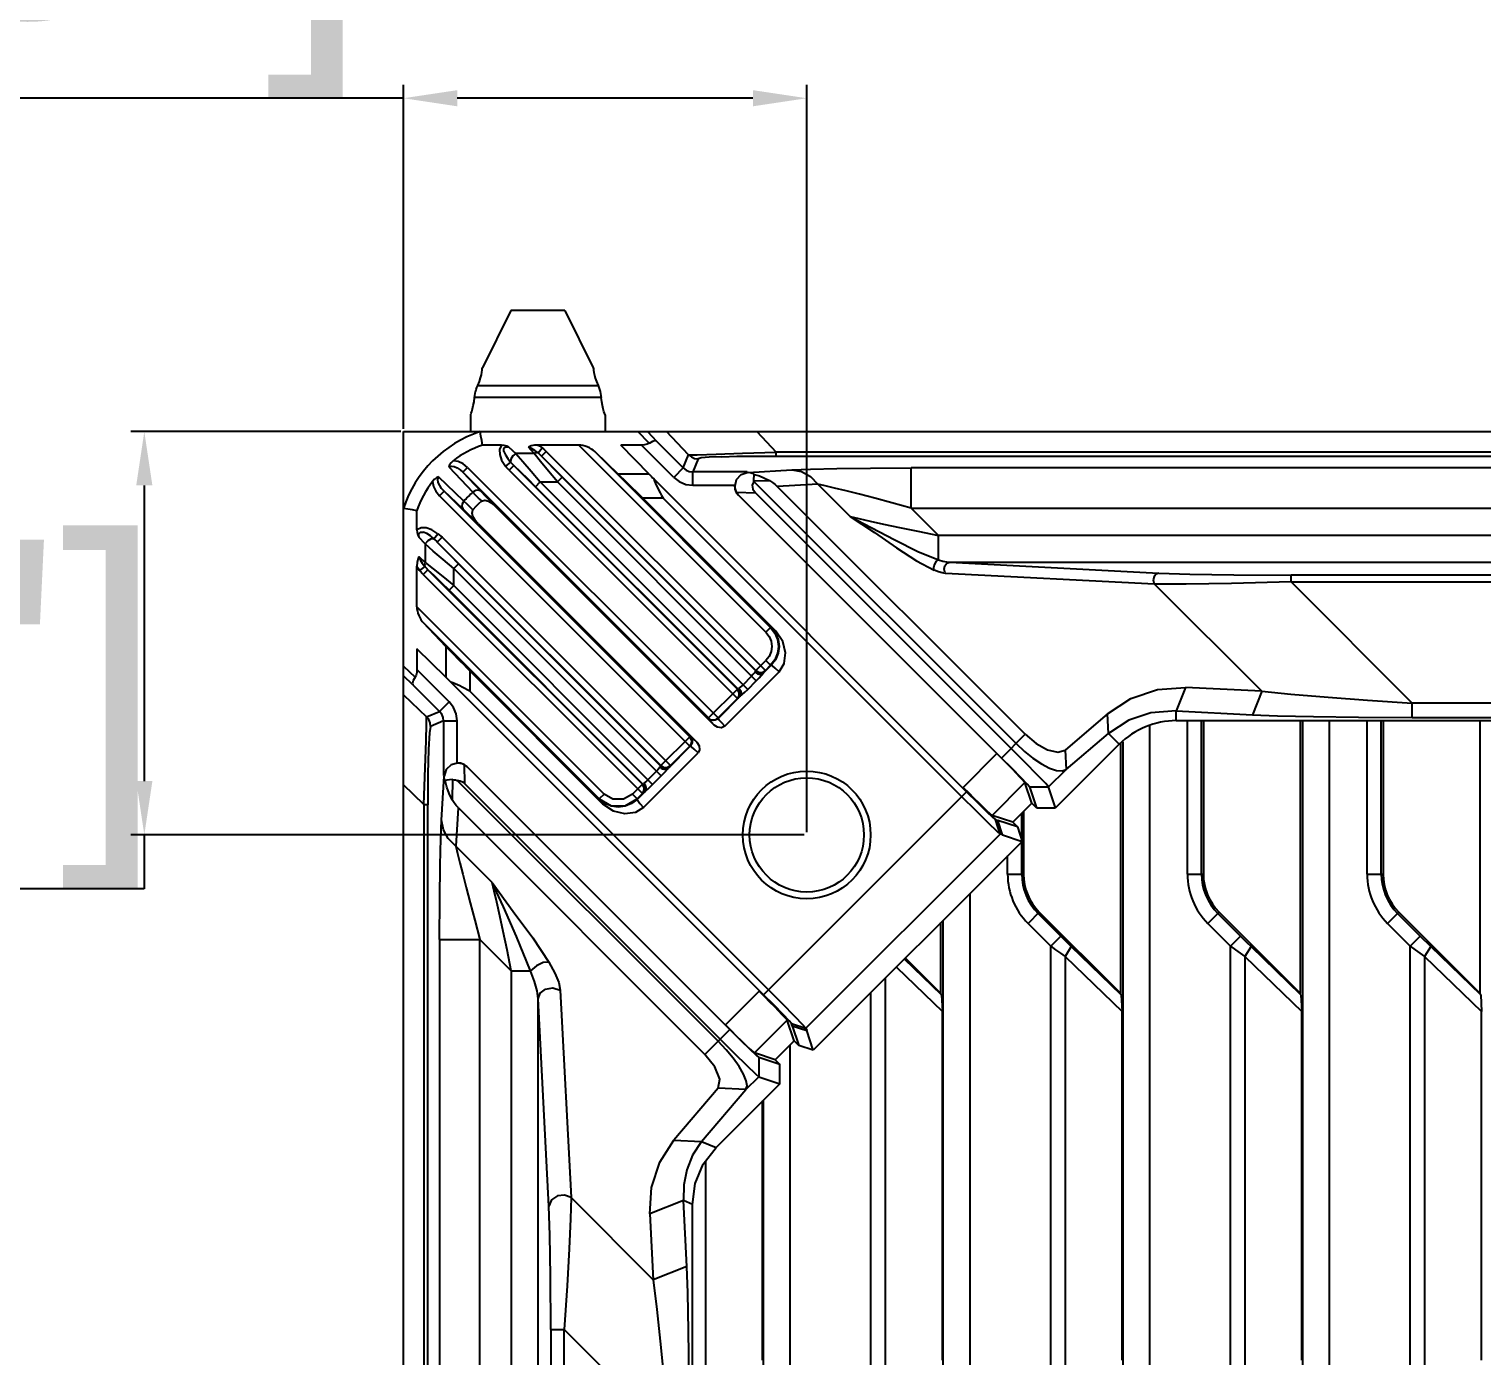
# Model space of a CAD drawing. Header units: millimetres. Extents: x -3132 to 28633, y 682 to 5849.
# Drawn here: x -1019 to -911, y 2418.3 to 2517 of the extents above; entities that cross this region are included whole.
import ezdxf

# ---------------------------------------------------------------- set-up
doc = ezdxf.new("R2010")
doc.units = ezdxf.units.MM
doc.styles.get("Standard").update_dxf_attribs({"font": 'arial.ttf'})
doc.dimstyles.new('ISO-20', dxfattribs={"dimtxt": 20, "dimasz": 4, "dimexe": 1, "dimexo": 0.2, "dimgap": 0, "dimtad": 1, "dimtoh": 1, "dimdec": 1, "dimzin": 9, "dimdsep": 46, "dimtxsty": 'Standard', "dimblk": '_FILLED', "dimcen": 0.2, "dimclrd": 256, "dimclre": 256, "dimclrt": 256, "dimadec": 1, "dimazin": 2, "dimtfac": 1, "dimtdec": 1, "dimtofl": 0, "dimtmove": 0, "dimatfit": 3, "dimldrblk": '_FILLED', "dimfxl": 1, "dimtolj": 1, "dimtzin": 0, "dimarcsym": 0})

# ---------------------------------------------------------------- blocks, each defined once
blk = doc.blocks.new('_FILLED')
at = {"color": 0, "linetype": 'ByBlock'}
blk.add_solid([(0, 0), (-1, 0.15), (-1, -0.15)], dxfattribs=at)
blk = doc.blocks.new('*D33')
at = {"lineweight": -2, "transparency": 16777216}
for p, q in [((-1241.2, 2487.16), (-1241.2, 2626.34)), ((-1142.6, 2246.79), (-1142.6, 2626.34)), ((-1237.2, 2625.34), (-1146.6, 2625.34)), ((-1142.6, 2625.34), (-987.85, 2625.34))]:
    blk.add_line(p, q, dxfattribs=at)
at = {"layer": 'Defpoints', "color": 0, "transparency": 16777216}
for p in [(-1142.6, 2625.34), (-1241.2, 2486.96), (-1142.6, 2246.59)]:
    blk.add_point(p, dxfattribs=at)
at = {"lineweight": -2, "transparency": 16777216, "xscale": 4, "yscale": 4, "zscale": 4, "rotation": 180}
blk.add_blockref('_FILLED', (-1241.2, 2625.34), dxfattribs=at)
at = {"lineweight": -2, "transparency": 16777216, "xscale": 4, "yscale": 4, "zscale": 4}
blk.add_blockref('_FILLED', (-1142.6, 2625.34), dxfattribs=at)
at = {"transparency": 16777216, "insert": (-1061.23, 2638.28), "char_height": 20, "attachment_point": 5}
blk.add_mtext('\\A1;98.6 [3 7/8"]', dxfattribs=at)
blk = doc.blocks.new('*D47')
at = {"lineweight": -2, "transparency": 16777216}
for p, q in [((-991.17, 2487.26), (-991.17, 2512.86)), ((-961.17, 2457.26), (-961.17, 2512.86)), ((-991.17, 2511.86), (-1118.61, 2511.86)), ((-965.17, 2511.86), (-987.17, 2511.86))]:
    blk.add_line(p, q, dxfattribs=at)
at = {"layer": 'Defpoints', "color": 0, "transparency": 16777216}
for p in [(-991.17, 2511.86), (-991.17, 2487.06), (-961.17, 2457.06)]:
    blk.add_point(p, dxfattribs=at)
at = {"lineweight": -2, "transparency": 16777216, "xscale": 4, "yscale": 4, "zscale": 4, "rotation": 180}
blk.add_blockref('_FILLED', (-991.17, 2511.86), dxfattribs=at)
at = {"lineweight": -2, "transparency": 16777216, "xscale": 4, "yscale": 4, "zscale": 4}
blk.add_blockref('_FILLED', (-961.17, 2511.86), dxfattribs=at)
at = {"transparency": 16777216, "insert": (-1056.89, 2524.81), "char_height": 20, "attachment_point": 5}
blk.add_mtext('\\A1;30 [1 1/8"]', dxfattribs=at)
blk = doc.blocks.new('*D26')
at = {"lineweight": -2, "transparency": 16777216}
for p, q in [((-991.37, 2487.06), (-1011.44, 2487.06)), ((-1010.44, 2483.06), (-1010.44, 2461.06)), ((-961.37, 2457.06), (-1011.44, 2457.06)), ((-1010.44, 2457.06), (-1010.44, 2453.06)), ((-1010.44, 2453.06), (-1133.87, 2453.06))]:
    blk.add_line(p, q, dxfattribs=at)
at = {"layer": 'Defpoints', "color": 0, "transparency": 16777216}
for p in [(-991.17, 2487.06), (-1010.44, 2457.06), (-961.17, 2457.06)]:
    blk.add_point(p, dxfattribs=at)
at = {"lineweight": -2, "transparency": 16777216, "xscale": 4, "yscale": 4, "zscale": 4}
for p, rotation in [((-1010.44, 2487.06), 90), ((-1010.44, 2457.06), 270)]:
    blk.add_blockref('_FILLED', p, dxfattribs=dict(at, rotation=rotation))
at = {"transparency": 16777216, "insert": (-1072.16, 2466), "char_height": 20, "attachment_point": 5}
blk.add_mtext('\\A1;30 [1 1/8"]', dxfattribs=at)

msp = doc.modelspace()

# ---------------------------------------------------------------- linework, layer by layer
at = {"linetype": 'Continuous'}
for p, q in [((-983.17, 2496.058), (-985.295, 2491.808)), ((-979.171, 2496.058), (-983.17, 2496.058)), ((-979.17, 2496.058), (-977.045, 2491.808)), ((-985.797, 2490.04), (-985.793, 2490.058)), ((-985.647, 2490.48), (-976.692, 2490.48)), ((-976.546, 2490.056), (-976.541, 2490.04)), ((-976.462, 2489.586), (-985.877, 2489.586)), ((-986.17, 2488.308), (-986.17, 2487.058)), ((-976.17, 2488.308), (-976.17, 2487.058)), ((-991.17, 1987.058), (-991.17, 2487.058)), ((-991.17, 2487.058), (-491.17, 2487.058)), ((-972.897, 2486.189), (-973.724, 2487.058)), ((-973.017, 2487.058), (-972.345, 2486.35)), ((-969.956, 2485.33), (-971.598, 2487.058)), ((-964.889, 2487.058), (-963.442, 2485.536)), ((-983.867, 2486.058), (-985.292, 2486.058)), ((-983.326, 2485.912), (-982.815, 2485.437)), ((-981.437, 2485.437), (-982.815, 2485.437)), ((-981.437, 2485.437), (-981.877, 2485.912)), ((-978.128, 2486.058), (-981.162, 2486.058)), ((-981.144, 2485.47), (-980.85, 2485.856)), ((-980.902, 2485.24), (-980.551, 2485.592)), ((-980.551, 2485.592), (-964.245, 2469.285)), ((-964.208, 2472.137), (-978.128, 2486.058)), ((-976.94, 2485.573), (-975.2, 2483.895)), ((-963.856, 2472.489), (-976.94, 2485.573)), ((-975.005, 2486.058), (-974.865, 2485.917)), ((-972.896, 2483.895), (-975.005, 2486.058)), ((-973.466, 2486.058), (-975.005, 2486.058)), ((-973.245, 2486.072), (-973.466, 2486.058)), ((-971.063, 2483.655), (-973.466, 2486.058)), ((-972.655, 2486.325), (-972.904, 2486.186)), ((-970.357, 2484.362), (-972.345, 2486.35)), ((-970.357, 2484.362), (-969.956, 2485.33)), ((-963.442, 2485.244), (-963.442, 2485.536)), ((-879.482, 2485.536), (-963.442, 2485.536)), ((-987.798, 2484.437), (-986, 2482.554)), ((-986.748, 2484.031), (-986.396, 2484.383)), ((-986.396, 2484.383), (-967.771, 2465.759)), ((-983.198, 2484.788), (-983.581, 2484.491)), ((-983.309, 2484.186), (-982.958, 2484.537)), ((-966.327, 2467.907), (-982.958, 2484.537)), ((-980.902, 2485.24), (-964.948, 2469.286)), ((-970.357, 2484.362), (-971.063, 2483.655)), ((-969.249, 2485.037), (-969.65, 2484.069)), ((-965.536, 2484.03), (-962.278, 2484.22)), ((-963.404, 2485.244), (-879.482, 2485.244)), ((-953.395, 2481.366), (-953.395, 2484.364)), ((-879.074, 2484.364), (-953.395, 2484.364)), ((-986.666, 2481.887), (-988.55, 2483.685)), ((-986.748, 2484.031), (-968.475, 2465.759)), ((-986.748, 2484.031), (-985.422, 2482.635)), ((-983.309, 2484.186), (-966.327, 2467.203)), ((-981.343, 2482.964), (-980.992, 2483.315)), ((-980.992, 2483.315), (-965.563, 2467.886)), ((-980.992, 2483.315), (-979.722, 2483.315)), ((-979.722, 2483.315), (-979.37, 2483.667)), ((-979.722, 2483.315), (-964.928, 2468.521)), ((-964.958, 2469.255), (-979.37, 2483.667)), ((-972.896, 2483.895), (-975.2, 2483.895)), ((-949.285, 2460.276), (-972.545, 2483.536)), ((-969.65, 2483.07), (-969.65, 2484.069)), ((-965.603, 2484.069), (-969.65, 2484.069)), ((-965.149, 2483.396), (-963.945, 2483.415)), ((-965.149, 2483.396), (-945.608, 2463.855)), ((-960.344, 2483.156), (-963.359, 2482.981)), ((-960.344, 2483.156), (-957.938, 2480.75)), ((-988.496, 2482.283), (-988.144, 2482.635)), ((-988.496, 2482.283), (-969.871, 2463.659)), ((-969.871, 2464.363), (-988.144, 2482.635)), ((-986.748, 2481.31), (-988.144, 2482.635)), ((-981.343, 2482.964), (-966.296, 2467.917)), ((-973.374, 2482.119), (-963.471, 2472.216)), ((-971.86, 2482.119), (-973.374, 2482.119)), ((-971.86, 2482.119), (-949.651, 2459.91)), ((-969.65, 2483.07), (-966.544, 2483.07)), ((-966.393, 2482.545), (-964.992, 2482.512)), ((-947.033, 2463.111), (-966.251, 2482.329)), ((-966.251, 2482.329), (-966.221, 2482.311)), ((-966.221, 2482.311), (-946.686, 2462.777)), ((-945.972, 2463.491), (-964.992, 2482.512)), ((-944.92, 2464.542), (-963.336, 2482.958)), ((-990.17, 2479.754), (-990.17, 2481.179)), ((-968.063, 2465.235), (-984.334, 2481.506)), ((-953.395, 2481.366), (-951.366, 2479.337)), ((-953.395, 2481.366), (-882.996, 2481.366)), ((-985.618, 2480.221), (-969.348, 2463.95)), ((-989.549, 2478.703), (-990.025, 2479.214)), ((-988.9, 2479.086), (-988.603, 2479.468)), ((-988.65, 2478.845), (-988.298, 2479.197)), ((-988.65, 2478.845), (-972.019, 2462.215)), ((-988.298, 2479.197), (-971.316, 2462.214)), ((-951.366, 2477.519), (-951.366, 2479.337)), ((-884.168, 2479.337), (-951.366, 2479.337)), ((-990.025, 2477.764), (-989.549, 2477.324)), ((-989.549, 2478.703), (-989.549, 2477.324)), ((-990.17, 2474.016), (-990.17, 2477.049)), ((-989.583, 2477.031), (-989.969, 2476.738)), ((-989.704, 2476.438), (-989.353, 2476.79)), ((-973.398, 2460.836), (-989.353, 2476.79)), ((-987.428, 2476.879), (-987.076, 2477.231)), ((-987.428, 2475.609), (-987.428, 2476.879)), ((-987.428, 2476.879), (-971.999, 2461.45)), ((-972.029, 2462.184), (-987.076, 2477.231)), ((-950.533, 2477.338), (-885.399, 2477.338)), ((-950.533, 2477.338), (-934.982, 2476.529)), ((-989.704, 2476.438), (-973.398, 2460.132)), ((-987.779, 2475.258), (-987.428, 2475.609)), ((-987.428, 2475.609), (-972.634, 2460.815)), ((-935.304, 2475.707), (-950.855, 2476.516)), ((-935.304, 2475.707), (-927.337, 2467.74)), ((-925.155, 2475.875), (-925.155, 2476.375)), ((-887.068, 2476.375), (-925.155, 2476.375)), ((-925.155, 2475.875), (-916.146, 2466.866)), ((-925.155, 2475.875), (-887.104, 2475.875)), ((-987.779, 2475.258), (-973.367, 2460.846)), ((-990.17, 2474.016), (-976.25, 2460.095)), ((-989.686, 2472.827), (-976.602, 2459.743)), ((-988.008, 2471.087), (-989.686, 2472.827)), ((-963.856, 2472.489), (-964.208, 2472.137)), ((-963.815, 2472.489), (-963.856, 2472.489)), ((-990.17, 2470.893), (-990.17, 2469.353)), ((-988.008, 2468.783), (-990.17, 2470.893)), ((-990.03, 2470.752), (-990.17, 2470.893)), ((-988.008, 2471.087), (-988.008, 2468.783)), ((-991.17, 2469.611), (-990.301, 2468.785)), ((-990.17, 2469.353), (-987.768, 2466.951)), ((-986.232, 2469.262), (-986.232, 2467.748)), ((-976.328, 2459.358), (-986.232, 2469.262)), ((-967.276, 2465.14), (-963.219, 2469.196)), ((-964.948, 2469.286), (-964.958, 2469.255)), ((-964.948, 2469.286), (-964.208, 2470.026)), ((-963.815, 2469.674), (-964.385, 2469.104)), ((-964.255, 2469.255), (-964.245, 2469.285)), ((-964.245, 2469.285), (-963.856, 2469.674)), ((-964.208, 2470.026), (-963.856, 2469.674)), ((-963.856, 2469.674), (-963.815, 2469.674)), ((-990.463, 2468.232), (-991.17, 2468.905)), ((-990.491, 2468.355), (-990.463, 2468.232)), ((-990.463, 2468.232), (-988.475, 2466.244)), ((-990.227, 2468.941), (-990.301, 2468.785)), ((-987.649, 2468.433), (-964.389, 2445.173)), ((-965.911, 2468.235), (-965.276, 2468.87)), ((-965.563, 2467.886), (-964.928, 2468.521)), ((-932.998, 2468.035), (-933.685, 2466.282)), ((-927.337, 2467.74), (-932.998, 2468.035)), ((-991.17, 2467.486), (-989.443, 2465.843)), ((-987.768, 2466.951), (-988.475, 2466.244)), ((-964.023, 2445.539), (-986.232, 2467.748)), ((-968.475, 2465.759), (-966.327, 2467.907)), ((-966.144, 2467.346), (-967.771, 2465.718)), ((-967.771, 2465.759), (-966.327, 2467.203)), ((-966.296, 2467.917), (-966.327, 2467.907)), ((-966.327, 2467.203), (-966.296, 2467.214)), ((-966.146, 2467.344), (-965.788, 2467.669)), ((-965.788, 2467.669), (-965.563, 2467.886)), ((-927.337, 2467.74), (-928.025, 2465.988)), ((-989.443, 2465.843), (-988.475, 2466.244)), ((-938.808, 2466.056), (-941.946, 2463.37)), ((-938.742, 2464.615), (-938.808, 2466.056)), ((-933.685, 2465.558), (-933.685, 2466.282)), ((-933.685, 2466.282), (-928.025, 2465.988)), ((-916.146, 2465.801), (-916.146, 2466.866)), ((-839.89, 2466.866), (-916.146, 2466.866)), ((-988.182, 2465.537), (-989.15, 2465.136)), ((-988.182, 2465.537), (-988.182, 2461.49)), ((-988.182, 2465.537), (-987.183, 2465.537)), ((-987.183, 2462.432), (-987.183, 2465.537)), ((-968.475, 2465.759), (-968.475, 2465.718)), ((-967.771, 2465.718), (-967.771, 2465.759)), ((-935.681, 2465.17), (-935.681, 2322.539)), ((-933.685, 2465.558), (-839.89, 2465.558)), ((-932.864, 2454.142), (-932.864, 2465.558)), ((-931.811, 2454.142), (-931.81, 2465.558)), ((-931.676, 2465.558), (-931.676, 2454.142)), ((-924.45, 2445.259), (-924.45, 2465.558)), ((-924.304, 2465.558), (-924.304, 2243.037)), ((-922.311, 2465.558), (-922.311, 2241.972)), ((-919.494, 2454.142), (-919.494, 2465.558)), ((-918.441, 2454.142), (-918.44, 2465.558)), ((-918.306, 2465.558), (-918.306, 2454.142)), ((-916.146, 2465.801), (-839.89, 2465.801)), ((-911.08, 2445.259), (-911.08, 2465.558)), ((-972.019, 2462.215), (-969.871, 2464.363)), ((-969.831, 2464.363), (-969.871, 2464.363)), ((-946.686, 2462.777), (-944.92, 2464.542)), ((-937.928, 2463.801), (-942.66, 2459.068)), ((-941.88, 2461.929), (-938.742, 2464.615)), ((-938.742, 2464.615), (-937.928, 2463.801)), ((-937.82, 2445.259), (-937.82, 2463.883)), ((-937.674, 2463.995), (-937.674, 2324.532)), ((-973.309, 2459.106), (-969.252, 2463.163)), ((-969.831, 2463.659), (-971.456, 2462.033)), ((-971.316, 2462.214), (-969.871, 2463.659)), ((-969.871, 2463.659), (-969.831, 2463.659)), ((-949.546, 2460.598), (-947.033, 2463.111)), ((-941.946, 2463.37), (-941.88, 2461.929)), ((-986.658, 2462.28), (-986.625, 2460.88)), ((-966.889, 2442.574), (-986.456, 2462.14)), ((-986.424, 2462.108), (-986.441, 2462.138)), ((-972.982, 2461.164), (-972.347, 2461.799)), ((-972.019, 2462.215), (-972.029, 2462.184)), ((-971.326, 2462.183), (-971.316, 2462.214)), ((-943.181, 2460.629), (-941.88, 2461.929)), ((-989.649, 2459.33), (-991.17, 2460.776)), ((-988.332, 2458.166), (-988.143, 2461.424)), ((-987.513, 2461.17), (-987.537, 2459.671)), ((-967.759, 2441.704), (-987.168, 2461.112)), ((-986.625, 2460.88), (-967.604, 2441.859)), ((-974.139, 2460.095), (-973.398, 2460.836)), ((-973.367, 2460.846), (-973.398, 2460.836)), ((-973.217, 2460.273), (-972.859, 2460.598)), ((-972.859, 2460.598), (-972.634, 2460.815)), ((-972.634, 2460.815), (-971.999, 2461.45)), ((-947.39, 2458.514), (-944.949, 2460.955)), ((-944.435, 2459.414), (-944.949, 2460.955)), ((-944.61, 2460.629), (-944.089, 2459.069)), ((-944.61, 2460.629), (-943.181, 2460.629)), ((-942.66, 2459.068), (-943.181, 2460.629)), ((-976.25, 2460.095), (-976.602, 2459.743)), ((-976.602, 2459.743), (-976.602, 2459.702)), ((-973.787, 2459.743), (-974.139, 2460.095)), ((-973.215, 2460.275), (-973.787, 2459.702)), ((-973.787, 2459.743), (-973.398, 2460.132)), ((-973.787, 2459.702), (-973.787, 2459.743)), ((-973.398, 2460.132), (-973.367, 2460.142)), ((-949.285, 2460.276), (-964.389, 2445.173)), ((-944.435, 2459.414), (-945.849, 2458)), ((-944.089, 2459.069), (-944.435, 2459.414)), ((-989.649, 2459.33), (-989.649, 2375.37)), ((-989.649, 2459.33), (-989.357, 2459.33)), ((-989.357, 2375.37), (-989.357, 2459.292)), ((-987.103, 2459.085), (-987.269, 2456.231)), ((-987.08, 2459.062), (-968.74, 2440.722)), ((-945.849, 2458), (-947.39, 2458.514)), ((-945.181, 2456.662), (-945.18, 2458.669)), ((-945.046, 2458.803), (-945.046, 2454.142)), ((-944.089, 2459.069), (-942.66, 2459.068)), ((-946.789, 2457.119), (-947.136, 2458.198)), ((-947.136, 2458.198), (-946.969, 2458.141)), ((-946.622, 2457.064), (-946.97, 2458.143)), ((-945.499, 2457.65), (-946.967, 2458.14)), ((-945.849, 2458), (-945.499, 2457.65)), ((-945.499, 2457.65), (-945.153, 2456.576)), ((-984.563, 2453.525), (-987.269, 2456.231)), ((-961.232, 2442.676), (-946.789, 2457.119)), ((-945.153, 2456.576), (-960.688, 2441.04)), ((-946.621, 2457.064), (-946.789, 2457.119)), ((-946.621, 2457.065), (-945.153, 2456.576)), ((-945.181, 2454.142), (-945.181, 2456.576)), ((-946.234, 2454.142), (-946.234, 2455.494)), ((-946.234, 2454.142), (-945.046, 2454.142)), ((-932.864, 2454.142), (-931.676, 2454.142)), ((-919.494, 2454.142), (-918.306, 2454.142)), ((-949.051, 2452.677), (-949.051, 2335.909)), ((-943.875, 2451.313), (-944.715, 2450.473)), ((-942.282, 2449.531), (-943.97, 2451.218)), ((-937.82, 2445.259), (-943.875, 2451.313)), ((-930.505, 2451.313), (-931.345, 2450.473)), ((-928.912, 2449.531), (-930.6, 2451.218)), ((-924.45, 2445.259), (-930.505, 2451.313)), ((-917.135, 2451.313), (-917.975, 2450.473)), ((-915.542, 2449.531), (-917.23, 2451.218)), ((-911.08, 2445.259), (-917.135, 2451.313)), ((-951.19, 2445.259), (-951.19, 2450.538)), ((-951.044, 2450.684), (-951.044, 2337.902)), ((-944.715, 2450.473), (-943.027, 2448.786)), ((-931.345, 2450.473), (-929.657, 2448.786)), ((-917.975, 2450.473), (-916.287, 2448.786)), ((-988.476, 2449.282), (-988.476, 2374.962)), ((-988.476, 2449.282), (-985.478, 2449.282)), ((-985.478, 2378.884), (-985.478, 2449.282)), ((-983.149, 2446.954), (-985.478, 2449.282)), ((-943.027, 2448.786), (-942.282, 2449.531)), ((-943.027, 2413.117), (-943.027, 2448.786)), ((-941.496, 2448.758), (-941.958, 2448.013)), ((-937.785, 2445.175), (-941.496, 2448.758)), ((-929.657, 2448.786), (-928.912, 2449.531)), ((-929.657, 2413.117), (-929.657, 2448.786)), ((-928.126, 2448.758), (-928.588, 2448.013)), ((-924.415, 2445.175), (-928.126, 2448.758)), ((-916.287, 2448.786), (-915.542, 2449.531)), ((-916.287, 2413.117), (-916.287, 2448.786)), ((-914.756, 2448.758), (-915.218, 2448.013)), ((-911.045, 2445.175), (-914.756, 2448.758)), ((-951.155, 2445.175), (-953.902, 2447.827)), ((-951.19, 2445.259), (-953.83, 2447.898)), ((-941.958, 2448.013), (-941.958, 2413.89)), ((-941.958, 2448.013), (-937.717, 2443.917)), ((-928.588, 2448.013), (-928.588, 2413.89)), ((-928.588, 2448.013), (-924.347, 2443.917)), ((-915.218, 2448.013), (-915.218, 2413.89)), ((-915.218, 2448.013), (-910.977, 2443.917)), ((-983.149, 2446.954), (-983.149, 2380.228)), ((-983.149, 2446.954), (-981.71, 2446.954)), ((-955.328, 2446.4), (-955.328, 2413.89)), ((-954.508, 2447.22), (-951.087, 2443.917)), ((-979.506, 2445.501), (-978.704, 2430.076)), ((-967.224, 2442.921), (-964.711, 2445.433)), ((-956.397, 2413.117), (-956.397, 2445.331)), ((-981.151, 2381.46), (-981.151, 2444.856)), ((-980.348, 2429.431), (-981.151, 2444.856)), ((-951.155, 2445.175), (-951.19, 2445.259)), ((-951.155, 2445.175), (-951.087, 2443.917)), ((-937.785, 2445.175), (-937.82, 2445.259)), ((-937.785, 2445.175), (-937.717, 2443.917)), ((-924.415, 2445.175), (-924.347, 2443.917)), ((-911.045, 2445.175), (-911.08, 2445.259)), ((-911.045, 2445.175), (-910.977, 2443.917)), ((-965.068, 2440.836), (-962.627, 2443.278)), ((-962.113, 2441.737), (-962.627, 2443.278)), ((-951.087, 2417.986), (-951.087, 2443.917)), ((-937.717, 2417.986), (-937.717, 2443.917)), ((-924.347, 2417.986), (-924.347, 2443.917)), ((-910.977, 2417.986), (-910.977, 2443.917)), ((-968.74, 2440.722), (-966.889, 2442.574)), ((-962.254, 2442.856), (-962.311, 2443.023)), ((-962.311, 2443.023), (-961.232, 2442.676)), ((-962.255, 2442.858), (-961.176, 2442.51)), ((-962.252, 2442.854), (-961.763, 2441.387)), ((-961.232, 2442.676), (-961.177, 2442.509)), ((-960.688, 2441.04), (-961.178, 2442.508)), ((-962.113, 2441.737), (-963.527, 2440.323)), ((-962.421, 2441.428), (-962.421, 2349.279)), ((-961.763, 2441.387), (-962.113, 2441.737)), ((-960.688, 2441.04), (-961.763, 2441.387)), ((-963.527, 2440.323), (-965.068, 2440.836)), ((-964.741, 2440.497), (-964.741, 2439.068)), ((-963.181, 2439.977), (-964.741, 2440.497)), ((-963.527, 2440.323), (-963.181, 2439.977)), ((-963.181, 2438.548), (-963.181, 2439.977)), ((-965.694, 2438.116), (-964.741, 2439.068)), ((-964.741, 2439.068), (-963.181, 2438.548)), ((-967.75, 2438.21), (-971.05, 2434.355)), ((-968.993, 2434.261), (-965.694, 2438.116)), ((-963.181, 2438.548), (-967.913, 2433.815)), ((-965.694, 2438.116), (-967.75, 2438.21)), ((-964.457, 2417.986), (-964.457, 2437.271)), ((-964.414, 2437.314), (-964.414, 2351.272)), ((-971.05, 2434.355), (-968.993, 2434.261)), ((-968.993, 2434.261), (-967.914, 2433.814)), ((-968.698, 2432.793), (-968.698, 2413.89)), ((-972.597, 2423.968), (-978.704, 2430.076)), ((-970.35, 2429.856), (-972.852, 2428.874)), ((-970.095, 2424.949), (-970.35, 2429.856)), ((-969.67, 2429.574), (-970.35, 2429.856)), ((-969.67, 2358.598), (-969.67, 2429.574)), ((-972.852, 2428.874), (-972.597, 2423.968)), ((-970.095, 2424.949), (-972.597, 2423.968)), ((-980.204, 2420.259), (-980.204, 2383.077)), ((-980.204, 2420.259), (-979.205, 2420.259)), ((-979.205, 2382.538), (-979.205, 2420.259)), ((-971.419, 2412.474), (-979.205, 2420.259))]:
    msp.add_line(p, q, dxfattribs=at)
for points in [[(-985.647, 2490.48), (-985.523, 2490.789), (-985.434, 2491.059), (-985.374, 2491.288), (-985.335, 2491.487), (-985.312, 2491.639), (-985.301, 2491.747), (-985.296, 2491.802), (-985.295, 2491.808)], [(-977.045, 2491.808), (-977.045, 2491.799), (-977.039, 2491.737), (-977.025, 2491.619), (-977, 2491.458), (-976.959, 2491.26), (-976.9, 2491.041), (-976.814, 2490.783), (-976.692, 2490.48)], [(-985.877, 2489.586), (-985.858, 2489.737), (-985.832, 2489.887), (-985.797, 2490.04)], [(-985.793, 2490.058), (-985.752, 2490.201), (-985.703, 2490.341), (-985.647, 2490.48)], [(-976.692, 2490.48), (-976.635, 2490.341), (-976.587, 2490.2), (-976.545, 2490.056)], [(-976.541, 2490.04), (-976.507, 2489.887), (-976.481, 2489.737), (-976.462, 2489.586)], [(-986.17, 2488.308), (-986.161, 2488.336), (-986.131, 2488.422), (-986.086, 2488.563), (-986.03, 2488.759), (-985.971, 2489.002), (-985.917, 2489.282), (-985.877, 2489.586)], [(-976.17, 2488.308), (-976.209, 2488.421), (-976.254, 2488.564), (-976.309, 2488.76), (-976.369, 2489.004), (-976.422, 2489.281), (-976.462, 2489.586)], [(-985.292, 2486.058), (-985.347, 2486.388), (-985.402, 2486.722), (-985.456, 2487.058)], [(-972.345, 2486.35), (-972.468, 2486.378), (-972.655, 2486.325)], [(-983.867, 2486.058), (-984.02, 2485.729), (-984.009, 2485.363), (-983.867, 2484.948), (-983.581, 2484.491)], [(-983.326, 2485.912), (-983.487, 2485.982), (-983.667, 2486.037), (-983.867, 2486.058)], [(-983.692, 2485.585), (-983.699, 2485.798), (-983.564, 2485.924), (-983.333, 2485.918)], [(-983.692, 2485.585), (-983.583, 2485.321), (-983.412, 2485.053), (-983.198, 2484.788)], [(-982.815, 2485.437), (-983.035, 2485.26), (-983.184, 2485.016), (-983.198, 2484.788)], [(-982.815, 2485.437), (-982.284, 2484.833), (-981.662, 2484.111), (-980.992, 2483.315)], [(-981.162, 2486.058), (-981.426, 2486.041), (-981.668, 2485.993), (-981.877, 2485.912)], [(-981.144, 2485.47), (-981.386, 2485.663), (-981.633, 2485.815), (-981.877, 2485.912)], [(-981.144, 2485.47), (-981.249, 2485.486), (-981.34, 2485.472), (-981.437, 2485.437)], [(-979.722, 2483.315), (-980.384, 2484.118), (-980.968, 2484.84), (-981.437, 2485.437)], [(-981.162, 2486.058), (-981.058, 2485.998), (-980.953, 2485.93), (-980.85, 2485.856)], [(-980.902, 2485.24), (-980.982, 2485.32), (-981.062, 2485.397), (-981.144, 2485.47)], [(-980.85, 2485.856), (-980.748, 2485.774), (-980.648, 2485.685), (-980.551, 2485.592)], [(-972.897, 2486.189), (-973.053, 2486.115), (-973.245, 2486.072)], [(-969.956, 2485.33), (-969.325, 2485.341), (-967.921, 2485.383), (-965.946, 2485.449), (-963.442, 2485.536)], [(-969.956, 2485.33), (-969.75, 2485.172), (-969.509, 2485.072), (-969.249, 2485.037)], [(-987.471, 2484.891), (-987.624, 2484.749), (-987.735, 2484.593), (-987.798, 2484.437)], [(-987.798, 2484.437), (-987.604, 2484.502), (-987.384, 2484.462), (-987.166, 2484.36), (-986.953, 2484.214), (-986.748, 2484.031)], [(-986.396, 2484.383), (-986.734, 2484.654), (-987.101, 2484.827), (-987.471, 2484.891)], [(-983.309, 2484.186), (-983.405, 2484.285), (-983.496, 2484.387), (-983.581, 2484.491)], [(-983.198, 2484.788), (-983.121, 2484.703), (-983.041, 2484.62), (-982.958, 2484.537)], [(-982.958, 2484.537), (-982.473, 2484.074), (-981.926, 2483.541), (-981.343, 2482.964)], [(-979.37, 2483.667), (-979.94, 2484.242), (-980.459, 2484.775), (-980.902, 2485.24)], [(-970.357, 2484.362), (-970.15, 2484.203), (-969.909, 2484.103), (-969.65, 2484.069)], [(-967.477, 2485.195), (-968.423, 2485.154), (-969.025, 2485.1), (-969.249, 2485.037)], [(-967.477, 2485.195), (-966.364, 2485.222), (-964.996, 2485.239), (-963.404, 2485.244)], [(-962.278, 2484.22), (-960.899, 2484.276), (-958.926, 2484.321), (-956.421, 2484.352), (-953.395, 2484.364)], [(-962.278, 2484.22), (-961.562, 2484.086), (-960.9, 2483.724), (-960.344, 2483.156)], [(-988.55, 2483.685), (-988.705, 2483.622), (-988.861, 2483.511), (-989.003, 2483.358)], [(-989.003, 2483.358), (-988.939, 2482.988), (-988.766, 2482.621), (-988.496, 2482.283)], [(-988.144, 2482.635), (-988.327, 2482.84), (-988.472, 2483.053), (-988.575, 2483.271), (-988.615, 2483.492), (-988.55, 2483.685)], [(-971.063, 2483.655), (-970.649, 2483.338), (-970.167, 2483.138), (-969.65, 2483.07)], [(-966.507, 2483.015), (-966.385, 2483.501), (-966.041, 2483.876), (-965.538, 2484.032)], [(-965.522, 2484.031), (-965.371, 2484.007), (-965.221, 2483.957), (-965.072, 2483.881)], [(-965.113, 2483.361), (-965.223, 2483.076), (-965.179, 2482.781), (-964.992, 2482.512)], [(-965.112, 2483.363), (-965.103, 2483.584), (-965.089, 2483.749), (-965.072, 2483.881)], [(-965.072, 2483.881), (-964.686, 2483.759), (-964.308, 2483.602), (-963.945, 2483.415)], [(-963.945, 2483.415), (-963.721, 2483.278), (-963.518, 2483.126), (-963.336, 2482.958)], [(-953.395, 2481.366), (-954.836, 2481.757), (-956.119, 2482.099), (-957.255, 2482.395), (-958.246, 2482.65), (-959.096, 2482.865), (-959.8, 2483.034), (-960.344, 2483.156)], [(-985.422, 2482.635), (-985.582, 2482.707), (-985.79, 2482.68), (-986, 2482.554)], [(-985.34, 2481.902), (-985.586, 2482.12), (-985.799, 2482.343), (-986, 2482.554)], [(-985.422, 2482.635), (-985.092, 2482.289), (-984.727, 2481.91), (-984.334, 2481.506)], [(-966.544, 2483.07), (-966.513, 2482.788), (-966.41, 2482.536), (-966.251, 2482.329)], [(-966.393, 2482.545), (-966.456, 2482.695), (-966.495, 2482.853), (-966.507, 2483.015)], [(-990.17, 2481.179), (-990.501, 2481.234), (-990.834, 2481.289), (-991.17, 2481.343)], [(-986.666, 2481.887), (-986.789, 2481.688), (-986.821, 2481.479), (-986.748, 2481.31)], [(-985.618, 2480.221), (-986.023, 2480.615), (-986.401, 2480.979), (-986.748, 2481.31)], [(-986.666, 2481.887), (-986.456, 2481.687), (-986.232, 2481.474), (-985.998, 2481.248)], [(-985.618, 2480.221), (-985.84, 2480.476), (-985.996, 2480.735), (-986.067, 2481.002), (-985.998, 2481.248)], [(-985.359, 2481.886), (-985.575, 2481.7), (-985.795, 2481.482), (-985.998, 2481.248)], [(-985.359, 2481.886), (-985.115, 2481.954), (-984.848, 2481.883), (-984.589, 2481.728), (-984.334, 2481.506)], [(-988.603, 2479.468), (-989.059, 2479.753), (-989.474, 2479.896), (-989.839, 2479.908), (-990.17, 2479.754)], [(-957.938, 2480.75), (-956.14, 2479.546), (-954.502, 2478.405), (-953.012, 2477.439), (-951.689, 2476.742)], [(-957.938, 2480.75), (-956.381, 2479.931), (-954.631, 2479.01), (-952.904, 2478.153), (-951.366, 2477.519)], [(-957.938, 2480.75), (-957.293, 2480.596), (-956.466, 2480.407), (-955.463, 2480.187), (-954.283, 2479.934), (-952.922, 2479.651), (-951.366, 2479.337)], [(-990.17, 2479.754), (-990.151, 2479.562), (-990.098, 2479.381), (-990.025, 2479.214)], [(-990.031, 2479.221), (-990.031, 2479.468), (-989.894, 2479.591), (-989.697, 2479.579)], [(-988.9, 2479.086), (-989.165, 2479.299), (-989.433, 2479.47), (-989.697, 2479.579)], [(-988.9, 2479.086), (-989.108, 2479.078), (-989.353, 2478.939), (-989.549, 2478.703)], [(-988.65, 2478.845), (-988.732, 2478.928), (-988.816, 2479.009), (-988.9, 2479.086)], [(-987.076, 2477.231), (-987.654, 2477.813), (-988.187, 2478.36), (-988.65, 2478.845)], [(-988.603, 2479.468), (-988.499, 2479.383), (-988.398, 2479.293), (-988.298, 2479.197)], [(-990.025, 2477.764), (-990.105, 2477.556), (-990.154, 2477.314), (-990.17, 2477.049)], [(-990.025, 2477.764), (-989.928, 2477.521), (-989.775, 2477.274), (-989.583, 2477.031)], [(-987.428, 2476.879), (-988.224, 2477.55), (-988.946, 2478.171), (-989.549, 2478.703)], [(-989.969, 2476.738), (-990.043, 2476.841), (-990.111, 2476.946), (-990.17, 2477.049)], [(-989.704, 2476.438), (-989.798, 2476.536), (-989.886, 2476.635), (-989.969, 2476.738)], [(-989.549, 2477.324), (-989.584, 2477.228), (-989.598, 2477.138), (-989.583, 2477.031)], [(-989.583, 2477.031), (-989.509, 2476.949), (-989.433, 2476.869), (-989.353, 2476.79)], [(-989.549, 2477.324), (-988.95, 2476.853), (-988.228, 2476.27), (-987.428, 2475.609)], [(-989.353, 2476.79), (-988.888, 2476.347), (-988.355, 2475.828), (-987.779, 2475.258)], [(-951.689, 2476.742), (-951.715, 2476.838), (-951.72, 2476.947), (-951.704, 2477.065)], [(-951.704, 2477.065), (-951.632, 2477.256), (-951.513, 2477.417), (-951.366, 2477.519)], [(-950.855, 2476.516), (-951.097, 2476.549), (-951.377, 2476.625), (-951.689, 2476.742)], [(-951.366, 2477.519), (-951.058, 2477.427), (-950.779, 2477.366), (-950.533, 2477.338)], [(-950.948, 2476.839), (-950.892, 2477.08), (-950.744, 2477.264), (-950.533, 2477.338)], [(-950.855, 2476.516), (-950.907, 2476.613), (-950.938, 2476.722), (-950.948, 2476.839)], [(-934.982, 2476.529), (-935.182, 2476.463), (-935.335, 2476.284), (-935.397, 2476.03)], [(-935.397, 2476.03), (-935.388, 2475.916), (-935.356, 2475.806), (-935.304, 2475.707)], [(-925.155, 2475.875), (-929.57, 2475.755), (-932.953, 2475.702), (-935.304, 2475.707)], [(-934.982, 2476.529), (-932.685, 2476.451), (-929.42, 2476.397), (-925.155, 2476.375)], [(-963.856, 2472.489), (-963.54, 2472.077), (-963.341, 2471.597), (-963.273, 2471.082)], [(-963.815, 2472.489), (-963.5, 2472.078), (-963.301, 2471.6), (-963.233, 2471.082)], [(-964.208, 2472.137), (-963.972, 2471.831), (-963.822, 2471.471), (-963.77, 2471.082)], [(-963.219, 2469.196), (-962.845, 2469.806), (-962.745, 2470.597), (-962.948, 2471.443), (-963.471, 2472.216)], [(-963.77, 2471.082), (-963.822, 2470.692), (-963.972, 2470.333), (-964.208, 2470.026)], [(-963.273, 2471.082), (-963.341, 2470.567), (-963.54, 2470.087), (-963.856, 2469.674)], [(-963.233, 2471.082), (-963.299, 2470.571), (-963.497, 2470.09), (-963.815, 2469.674)], [(-990.17, 2469.353), (-990.184, 2469.132), (-990.227, 2468.941)], [(-965.018, 2469.175), (-965.088, 2469.088), (-965.175, 2468.98), (-965.276, 2468.87)], [(-965.018, 2469.175), (-964.986, 2469.214), (-964.965, 2469.241), (-964.958, 2469.255)], [(-965.018, 2469.175), (-964.933, 2469.105), (-964.838, 2469.053), (-964.737, 2469.02)], [(-964.607, 2469.109), (-964.734, 2469.126), (-964.855, 2469.176), (-964.958, 2469.255)], [(-964.948, 2469.286), (-964.845, 2469.207), (-964.725, 2469.157), (-964.597, 2469.14)], [(-964.928, 2468.521), (-964.711, 2468.746), (-964.385, 2469.104)], [(-964.737, 2469.02), (-964.606, 2469.01), (-964.485, 2469.039), (-964.385, 2469.104)], [(-964.255, 2469.255), (-964.358, 2469.176), (-964.477, 2469.126), (-964.607, 2469.109)], [(-964.597, 2469.14), (-964.468, 2469.157), (-964.348, 2469.207), (-964.245, 2469.285)], [(-964.255, 2469.255), (-964.272, 2469.23), (-964.316, 2469.179), (-964.385, 2469.104)], [(-963.219, 2469.196), (-963.521, 2469.463), (-963.723, 2469.625), (-963.815, 2469.674)], [(-990.298, 2468.791), (-990.438, 2468.542), (-990.491, 2468.355)], [(-965.911, 2468.235), (-966.022, 2468.133), (-966.129, 2468.046), (-966.216, 2467.977)], [(-938.808, 2466.056), (-937.062, 2467.204), (-935.083, 2467.878), (-932.998, 2468.035)], [(-987.183, 2465.537), (-987.251, 2466.055), (-987.45, 2466.537), (-987.768, 2466.951)], [(-966.327, 2467.203), (-966.208, 2467.395), (-966.187, 2467.627), (-966.327, 2467.907)], [(-966.296, 2467.917), (-966.282, 2467.924), (-966.255, 2467.944), (-966.216, 2467.977)], [(-966.296, 2467.917), (-966.166, 2467.685), (-966.163, 2467.456), (-966.296, 2467.214)], [(-966.144, 2467.346), (-966.215, 2467.28), (-966.27, 2467.232), (-966.296, 2467.214)], [(-966.216, 2467.977), (-966.087, 2467.779), (-966.054, 2467.543), (-966.146, 2467.344)], [(-927.337, 2467.74), (-925.17, 2467.525), (-922.396, 2467.298), (-919.461, 2467.085), (-916.146, 2466.866)], [(-989.649, 2459.33), (-989.554, 2462.061), (-989.488, 2464.058), (-989.451, 2465.314), (-989.443, 2465.843)], [(-989.15, 2465.136), (-989.184, 2465.394), (-989.283, 2465.635), (-989.443, 2465.843)], [(-988.182, 2465.537), (-988.216, 2465.796), (-988.316, 2466.037), (-988.475, 2466.244)], [(-933.685, 2466.282), (-935.591, 2466.143), (-937.222, 2465.592), (-938.742, 2464.615)], [(-928.025, 2465.988), (-926.156, 2465.917), (-923.483, 2465.858), (-920.134, 2465.817), (-916.146, 2465.801)], [(-989.15, 2465.136), (-989.241, 2464.651), (-989.306, 2463.401), (-989.344, 2461.592), (-989.357, 2459.292)], [(-968.475, 2465.759), (-968.372, 2465.68), (-968.252, 2465.63), (-968.123, 2465.613)], [(-968.475, 2465.718), (-968.428, 2465.646), (-968.289, 2465.483), (-968.063, 2465.235)], [(-968.123, 2465.572), (-968.251, 2465.589), (-968.371, 2465.638), (-968.475, 2465.718)], [(-968.123, 2465.613), (-967.995, 2465.63), (-967.874, 2465.68), (-967.771, 2465.759)], [(-967.771, 2465.718), (-967.874, 2465.639), (-967.993, 2465.59), (-968.123, 2465.572)], [(-967.276, 2465.14), (-967.512, 2465.028), (-967.798, 2465.064), (-968.063, 2465.235)], [(-967.771, 2465.718), (-967.716, 2465.632), (-967.547, 2465.436), (-967.276, 2465.14)], [(-969.871, 2463.659), (-969.752, 2463.851), (-969.731, 2464.083), (-969.871, 2464.363)], [(-969.831, 2464.363), (-969.7, 2464.13), (-969.697, 2463.901), (-969.831, 2463.659)], [(-969.348, 2463.95), (-969.596, 2464.177), (-969.759, 2464.316), (-969.831, 2464.363)], [(-969.348, 2463.95), (-969.177, 2463.686), (-969.14, 2463.4), (-969.252, 2463.163)], [(-945.608, 2463.855), (-944.984, 2463.273), (-944.347, 2462.76), (-943.716, 2462.339), (-943.127, 2462.03), (-942.605, 2461.848), (-942.181, 2461.815), (-941.88, 2461.929)], [(-944.92, 2464.542), (-944.102, 2463.853), (-943.256, 2463.379), (-942.499, 2463.202), (-941.946, 2463.37)], [(-969.252, 2463.163), (-969.549, 2463.435), (-969.745, 2463.603), (-969.831, 2463.659)], [(-944.61, 2460.629), (-944.78, 2460.827), (-945.234, 2461.303), (-945.903, 2461.988), (-946.686, 2462.777)], [(-943.181, 2460.629), (-943.402, 2460.878), (-944.014, 2461.512), (-944.925, 2462.44), (-945.972, 2463.491)], [(-987.147, 2462.395), (-987.63, 2462.263), (-987.994, 2461.921), (-988.144, 2461.418)], [(-986.441, 2462.138), (-986.658, 2462.303), (-986.912, 2462.403), (-987.183, 2462.432)], [(-986.658, 2462.281), (-986.808, 2462.344), (-986.966, 2462.382), (-987.147, 2462.395)], [(-986.658, 2462.28), (-986.599, 2462.247), (-986.533, 2462.203), (-986.456, 2462.14)], [(-972.089, 2462.104), (-972.159, 2462.017), (-972.246, 2461.909), (-972.347, 2461.799)], [(-972.089, 2462.104), (-972.057, 2462.143), (-972.036, 2462.17), (-972.029, 2462.184)], [(-972.089, 2462.104), (-972.004, 2462.034), (-971.909, 2461.982), (-971.808, 2461.949)], [(-971.678, 2462.038), (-971.806, 2462.055), (-971.926, 2462.104), (-972.029, 2462.184)], [(-972.019, 2462.215), (-971.916, 2462.136), (-971.796, 2462.086), (-971.668, 2462.069)], [(-971.999, 2461.45), (-971.782, 2461.675), (-971.456, 2462.033)], [(-971.808, 2461.949), (-971.677, 2461.939), (-971.556, 2461.968), (-971.456, 2462.033)], [(-971.326, 2462.183), (-971.429, 2462.105), (-971.548, 2462.055), (-971.678, 2462.038)], [(-971.668, 2462.069), (-971.539, 2462.086), (-971.419, 2462.136), (-971.316, 2462.214)], [(-971.326, 2462.183), (-971.343, 2462.159), (-971.387, 2462.108), (-971.456, 2462.033)], [(-988.072, 2461.115), (-988.107, 2461.212), (-988.131, 2461.311), (-988.144, 2461.41)], [(-987.513, 2461.17), (-987.745, 2461.157), (-987.937, 2461.138), (-988.072, 2461.115)], [(-987.537, 2459.671), (-987.769, 2460.133), (-987.951, 2460.617), (-988.072, 2461.115)], [(-987.513, 2461.17), (-987.402, 2461.166), (-987.287, 2461.147), (-987.168, 2461.112)], [(-987.178, 2461.122), (-986.951, 2461.087), (-986.782, 2461.008), (-986.625, 2460.88)], [(-973.398, 2460.132), (-973.279, 2460.324), (-973.258, 2460.556), (-973.398, 2460.836)], [(-973.367, 2460.846), (-973.353, 2460.853), (-973.326, 2460.873), (-973.287, 2460.906)], [(-973.367, 2460.846), (-973.237, 2460.614), (-973.234, 2460.385), (-973.367, 2460.142)], [(-972.982, 2461.164), (-973.093, 2461.062), (-973.2, 2460.975), (-973.287, 2460.906)], [(-973.287, 2460.906), (-973.158, 2460.708), (-973.125, 2460.472), (-973.217, 2460.273)], [(-987.08, 2459.062), (-987.248, 2459.244), (-987.4, 2459.447), (-987.537, 2459.671)], [(-976.602, 2459.743), (-975.709, 2459.228), (-974.679, 2459.228), (-973.787, 2459.743)], [(-976.328, 2459.358), (-976.479, 2459.532), (-976.571, 2459.647), (-976.602, 2459.702)], [(-975.194, 2459.12), (-975.705, 2459.187), (-976.186, 2459.384), (-976.602, 2459.702)], [(-974.139, 2460.095), (-974.806, 2459.709), (-975.583, 2459.709), (-976.25, 2460.095)], [(-973.787, 2459.702), (-974.198, 2459.387), (-974.676, 2459.189), (-975.194, 2459.12)], [(-973.787, 2459.702), (-973.738, 2459.61), (-973.575, 2459.408), (-973.309, 2459.106)], [(-973.215, 2460.275), (-973.286, 2460.209), (-973.341, 2460.161), (-973.367, 2460.142)], [(-949.651, 2459.91), (-948.605, 2458.869), (-947.681, 2457.961), (-947.044, 2457.345), (-946.789, 2457.119)], [(-949.285, 2460.276), (-948.487, 2459.483), (-947.801, 2458.813), (-947.33, 2458.365), (-947.136, 2458.198)], [(-973.309, 2459.106), (-973.917, 2458.734), (-974.707, 2458.633), (-975.551, 2458.834), (-976.328, 2459.358)], [(-988.476, 2449.282), (-988.465, 2452.301), (-988.434, 2454.804), (-988.389, 2456.78), (-988.332, 2458.166)], [(-987.269, 2456.231), (-987.83, 2456.78), (-988.195, 2457.44), (-988.332, 2458.166)], [(-987.269, 2456.231), (-987.146, 2455.687), (-986.977, 2454.984), (-986.762, 2454.134), (-986.507, 2453.142), (-986.212, 2452.007), (-985.869, 2450.723), (-985.478, 2449.282)], [(-983.149, 2446.954), (-983.463, 2448.51), (-983.746, 2449.871), (-983.999, 2451.05), (-984.219, 2452.053), (-984.408, 2452.881), (-984.563, 2453.525)], [(-981.71, 2446.954), (-982.754, 2449.498), (-983.727, 2451.702), (-984.563, 2453.525)], [(-984.563, 2453.525), (-982.999, 2451.359), (-981.543, 2449.392), (-980.345, 2447.598)], [(-943.027, 2448.786), (-942.665, 2448.521), (-942.308, 2448.263), (-941.958, 2448.013)], [(-941.496, 2448.758), (-941.75, 2449.005), (-942.013, 2449.263), (-942.282, 2449.531)], [(-929.657, 2448.786), (-929.295, 2448.521), (-928.938, 2448.263), (-928.588, 2448.013)], [(-928.126, 2448.758), (-928.38, 2449.005), (-928.643, 2449.263), (-928.912, 2449.531)], [(-916.287, 2448.786), (-915.925, 2448.521), (-915.568, 2448.263), (-915.218, 2448.013)], [(-914.756, 2448.758), (-915.01, 2449.005), (-915.273, 2449.263), (-915.542, 2449.531)], [(-980.345, 2447.598), (-980.774, 2447.561), (-981.283, 2447.327), (-981.71, 2446.954)], [(-980.345, 2447.598), (-979.904, 2446.783), (-979.619, 2446.07), (-979.506, 2445.501)], [(-981.151, 2444.856), (-981.231, 2445.448), (-981.423, 2446.161), (-981.71, 2446.954)], [(-981.151, 2444.856), (-981.004, 2445.275), (-980.614, 2445.584), (-980.054, 2445.684), (-979.506, 2445.501)], [(-961.232, 2442.676), (-961.454, 2442.926), (-962.063, 2443.558), (-962.971, 2444.483), (-964.023, 2445.539)], [(-962.311, 2443.023), (-962.482, 2443.222), (-962.935, 2443.699), (-963.605, 2444.384), (-964.389, 2445.173)], [(-966.889, 2442.574), (-966.091, 2441.781), (-965.406, 2441.111), (-964.935, 2440.664), (-964.741, 2440.497)], [(-965.694, 2438.116), (-965.611, 2438.382), (-965.673, 2438.773), (-965.878, 2439.265), (-966.207, 2439.831), (-966.644, 2440.448), (-967.17, 2441.079), (-967.759, 2441.704)], [(-967.604, 2441.859), (-966.559, 2440.818), (-965.632, 2439.908), (-964.994, 2439.292), (-964.741, 2439.068)], [(-967.75, 2438.21), (-967.628, 2438.878), (-968.009, 2439.804), (-968.74, 2440.722)], [(-972.852, 2428.874), (-972.718, 2430.842), (-972.108, 2432.717), (-971.05, 2434.355)], [(-968.993, 2434.261), (-969.665, 2433.238), (-970.1, 2432.151), (-970.324, 2431.024), (-970.35, 2429.856)], [(-969.67, 2429.573), (-969.466, 2431.126), (-968.867, 2432.573), (-967.913, 2433.815)], [(-978.704, 2430.076), (-979.178, 2430.252), (-979.709, 2430.2), (-980.16, 2429.903), (-980.348, 2429.431)], [(-980.204, 2420.259), (-980.224, 2424.226), (-980.274, 2427.275), (-980.348, 2429.431)], [(-978.704, 2430.076), (-978.75, 2428.494), (-978.849, 2426.278), (-979, 2423.512), (-979.205, 2420.259)], [(-969.899, 2412.474), (-969.915, 2416.657), (-969.958, 2420.174), (-970.019, 2422.983), (-970.095, 2424.949)], [(-972.597, 2423.968), (-972.326, 2421.744), (-972.019, 2418.922), (-971.732, 2415.919), (-971.419, 2412.474)]]:
    msp.add_lwpolyline(points, dxfattribs=at)
for radius in [4.75, 4.25]:
    msp.add_circle((-961.17, 2457.058), radius, dxfattribs=at)
for centre, radius, start, end in [((-982.685, 2478.573), 8.926, 108.08173, 161.91827), ((-982.685, 2478.573), 7.926, 109.19866, 127.14164), ((-982.685, 2478.573), 7.926, 142.85836, 160.80134), ((-982.685, 2478.573), 5.18, 129.7786, 140.2214), ((-933.685, 2459.558), 6, 90, 135), ((-941.046, 2454.142), 5.188, 180.00001, 224.99999), ((-941.046, 2454.142), 4.134, 180.00001, 224.99999), ((-941.046, 2454.142), 4, 180, 225), ((-927.676, 2454.142), 5.188, 180.00001, 224.99999), ((-927.676, 2454.142), 4.134, 180.00001, 224.99999), ((-927.676, 2454.142), 4, 180, 225), ((-914.306, 2454.142), 5.188, 180.00001, 224.99999), ((-914.306, 2454.142), 4.134, 180.00001, 224.99999), ((-914.306, 2454.142), 4, 180, 225)]:
    msp.add_arc(centre, radius, start, end, dxfattribs=at)
for centre, major_axis, ratio, start_param, end_param in [((-977.631, 2485.56), (0.85, -0.352), 0.4142136, 0.8115781, 2.3561945), ((-969.777, 2478.264), (7.968, -7.963), 0.0185099, 2.0576364, 2.337674), ((-967.125, 2478.264), (7.966, -7.964), 0.0123407, -2.3685383, -2.3066955), ((-962.904, 2478.264), (9.588, -7.358), 0.3177908, -2.6869614, -2.4687665), ((-965.453, 2482.982), (1.041, 0.098), 0.9333013, -2.7782118, -2.4842059), ((-989.673, 2473.518), (-0.352, 0.85), 0.4142136, 0.7853982, 2.3300146), ((-982.376, 2465.664), (-7.963, 7.968), 0.0185099, 0.8039186, 1.0839563), ((-982.376, 2463.013), (-7.964, 7.966), 0.0123407, -0.8348971, -0.7730543), ((-982.376, 2458.792), (-7.358, 9.588), 0.3177908, -0.6728261, -0.4546313), ((-947.07, 2463.074), (2.121, -2.121), 0.0174551, 0.0349066, 1.5707963), ((-949.509, 2460.635), (2.121, -2.121), 0.0174551, -1.5707963, -0.0349066), ((-964.748, 2445.396), (2.121, -2.121), 0.0174551, 0.0349066, 1.5707963), ((-967.187, 2442.958), (2.121, -2.121), 0.0174551, -1.5707963, -0.0349066)]:
    msp.add_ellipse(centre, major_axis=major_axis, ratio=ratio, start_param=start_param, end_param=end_param, dxfattribs=at)

# ---------------------------------------------------------------- dimensions: what is measured, and where the dimension line sits
dim = msp.add_linear_dim(base=(-1142.602, 2625.336), p1=(-1241.198, 2486.958), p2=(-1142.602, 2246.594), dimstyle='ISO-20')
dim.commit()
dim.dimension.update_dxf_attribs({"geometry": '*D33', "text_midpoint": (-1061.225, 2625.336), "dimtype": 160})
dim = msp.add_linear_dim(base=(-991.17, 2511.86), p1=(-961.17, 2457.058), p2=(-991.17, 2487.058), dimstyle='ISO-20')
dim.commit()
dim.dimension.update_dxf_attribs({"geometry": '*D47', "text_midpoint": (-1056.889, 2524.807)})
dim = msp.add_linear_dim(base=(-1010.437, 2457.058), p1=(-991.17, 2487.058), p2=(-961.17, 2457.058), angle=90, dimstyle='ISO-20')
dim.commit()
dim.dimension.update_dxf_attribs({"geometry": '*D26', "text_midpoint": (-1072.156, 2466.005)})

doc.saveas('drawing.dxf')
